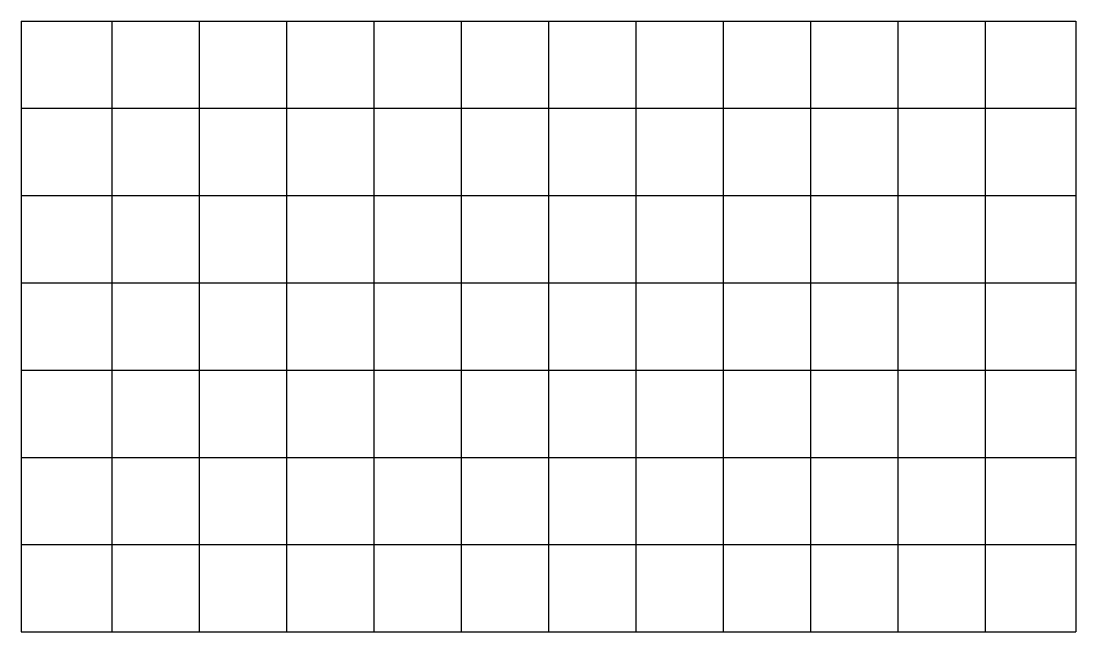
# Model space of a CAD drawing. Header units: metres. Extents: x -1.44 to 1.44, y 0 to 1.67.
import ezdxf

# ---------------------------------------------------------------- set-up
doc = ezdxf.new("R2010")
doc.units = ezdxf.units.M
doc.header["$LTSCALE"] = 0.2

msp = doc.modelspace()

# ---------------------------------------------------------------- linework, layer by layer
for p, q in [((-1.4427, 1.6721), (-1.4427, 0)), ((-1.4427, 1.6721), (1.4427, 1.6721)), ((-1.1944, 1.6721), (-1.1944, 0)), ((-1.1944, 1.6721), (-1.1944, 0)), ((-0.9555, 1.6721), (-0.9555, 0)), ((-0.9555, 1.6721), (-0.9555, 0)), ((-0.7166, 1.6721), (-0.7166, 0)), ((-0.7166, 1.6721), (-0.7166, 0)), ((-0.4778, 1.6721), (-0.4778, 0)), ((-0.4778, 1.6721), (-0.4778, 0)), ((-0.2389, 1.6721), (-0.2389, 0)), ((-0.2389, 1.6721), (-0.2389, 0)), ((0, 1.6721), (0, 0)), ((0, 1.6721), (0, 0)), ((0.2389, 1.6721), (0.2389, 0)), ((0.2389, 1.6721), (0.2389, 0)), ((0.4778, 1.6721), (0.4778, 0)), ((0.4778, 1.6721), (0.4778, 0)), ((0.7166, 1.6721), (0.7166, 0)), ((0.7166, 1.6721), (0.7166, 0)), ((0.9555, 1.6721), (0.9555, 0)), ((0.9555, 1.6721), (0.9555, 0)), ((1.1944, 1.6721), (1.1944, 0)), ((1.1944, 1.6721), (1.1944, 0)), ((1.4427, 1.6721), (1.4427, 0)), ((-1.4427, 1.4333), (1.4427, 1.4333)), ((-1.4427, 1.1944), (1.4427, 1.1944)), ((-1.4427, 0.9555), (1.4427, 0.9555)), ((-1.4427, 0.7166), (1.4427, 0.7166)), ((-1.4427, 0.4778), (1.4427, 0.4778)), ((-1.4427, 0.2389), (1.4427, 0.2389)), ((-1.4427, 0), (1.4427, 0))]:
    msp.add_line(p, q)

doc.saveas('drawing.dxf')
